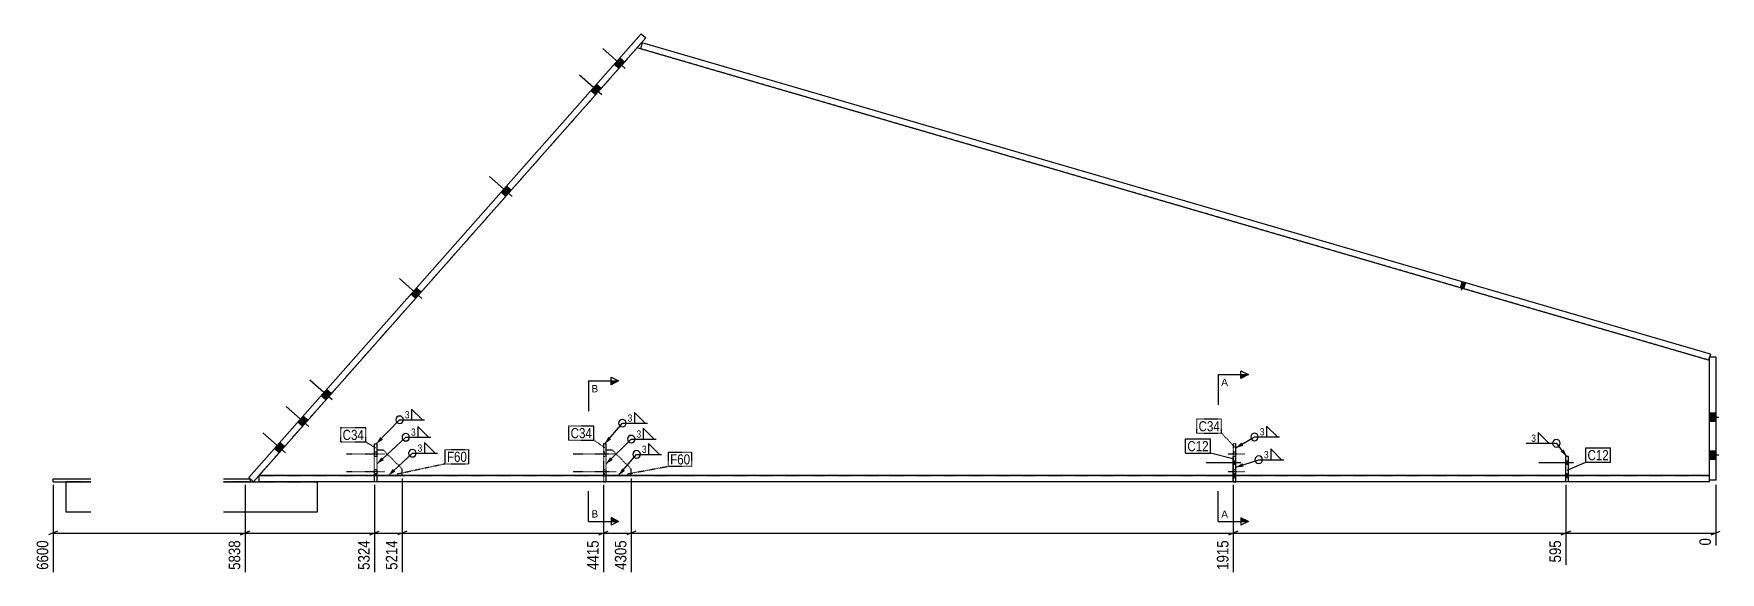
# Model space of a CAD drawing. Header units: millimetres. Extents: x 38 to 49293, y 16 to 3079.
# Drawn here: x 38 to 6733, y 47 to 2184 of the extents above; entities that cross this region are included whole.
import ezdxf

# ---------------------------------------------------------------- set-up
doc = ezdxf.new("R2010")
doc.units = ezdxf.units.MM
doc.linetypes.add('DXK_LINE_DOT2', pattern=[3.9198, 1.9599, -1.9599])
for name, color, linetype in [('MÅLSÆTNING', 7, 'Continuous'), ('STÅL', 7, 'Continuous'), ('TEKST', 7, 'Continuous')]:
    doc.layers.add(name, color=color, linetype=linetype)
doc.styles.add('Arial', font='ARIAL.TTF', dxfattribs={"height": 0.2})
doc.styles.add('Arial Narrow', font='ARIALN.TTF', dxfattribs={"height": 0.2})

msp = doc.modelspace()

# ---------------------------------------------------------------- hatches: boundary and pattern name
at = {"layer": 'STÅL', "linetype": 'Continuous'}
for points in [[(2361.4, 2046.4), (2383.3, 2071.1), (2364.5, 2087.6), (2342.7, 2062.9)], [(2361.4, 2046.4), (2383.3, 2071.1), (2364.5, 2087.6), (2342.7, 2062.9)], [(2268.6, 1941.5), (2290.5, 1966.2), (2271.8, 1982.8), (2249.9, 1958.1)], [(2268.6, 1941.5), (2290.5, 1966.2), (2271.8, 1982.8), (2249.9, 1958.1)], [(1912.1, 1538.6), (1934, 1563.3), (1915.3, 1579.9), (1893.4, 1555.1)], [(1912.1, 1538.6), (1934, 1563.3), (1915.3, 1579.9), (1893.4, 1555.1)], [(1554.3, 1134.1), (1576.2, 1158.9), (1557.5, 1175.4), (1535.6, 1150.7)], [(1554.3, 1134.1), (1576.2, 1158.9), (1557.5, 1175.4), (1535.6, 1150.7)], [(5721.9, 1196), (5708.5, 1199.9), (5701.5, 1175.9), (5714.9, 1172)], [(5721.9, 1196), (5708.5, 1199.9), (5701.5, 1175.9), (5714.9, 1172)], [(1197.8, 731.2), (1219.7, 755.9), (1201, 772.5), (1179.1, 747.8)], [(1197.8, 731.2), (1219.7, 755.9), (1201, 772.5), (1179.1, 747.8)], [(6715.2, 645), (6715.2, 678), (6690.2, 678), (6690.2, 645)], [(6715.2, 645), (6715.2, 678), (6690.2, 678), (6690.2, 645)], [(1105.1, 626.3), (1126.9, 651.1), (1108.2, 667.6), (1086.3, 642.9)], [(1105.1, 626.3), (1126.9, 651.1), (1108.2, 667.6), (1086.3, 642.9)], [(1012.3, 521.5), (1034.2, 546.2), (1015.4, 562.8), (993.6, 538.1)], [(1012.3, 521.5), (1034.2, 546.2), (1015.4, 562.8), (993.6, 538.1)], [(4800.2, 489.5), (4800.2, 475.5), (4810.2, 475.5), (4810.2, 489.5)], [(6120.2, 489.5), (6120.2, 475.5), (6130.2, 475.5), (6130.2, 489.5)], [(6715.2, 495), (6715.2, 528), (6690.2, 528), (6690.2, 495)], [(6715.2, 495), (6715.2, 528), (6690.2, 528), (6690.2, 495)], [(4800.2, 437.5), (4800.2, 423.5), (4810.2, 423.5), (4810.2, 437.5)], [(6120.2, 437.5), (6120.2, 423.5), (6130.2, 423.5), (6130.2, 437.5)]]:
    msp.add_hatch(color=96, dxfattribs=at).paths.add_polyline_path(points)
at = {"layer": 'TEKST', "linetype": 'Continuous'}
for color, points in [(30, [(2330.2, 791.2), (2330.2, 806.2), (2360.2, 806.2)]), (30, [(4830.2, 816.6), (4830.2, 831.6), (4860.2, 831.6)]), (3, [(1424.4, 572.8), (1398.1, 556.5), (1413.6, 583.3)]), (3, [(2330.3, 574.5), (2305.2, 556.5), (2318.9, 584.2)]), (3, [(4839.8, 549.1), (4810.2, 540.3), (4832.2, 562)]), (3, [(1428.3, 492.1), (1401.2, 477.2), (1418.1, 503.1)]), (3, [(2336.9, 492.8), (2310.2, 477.2), (2326.4, 503.6)]), (3, [(4841, 466), (4810.2, 463.7), (4836.4, 480.2)]), (3, [(6111.3, 534.7), (6124.1, 506.5), (6099.6, 525.3)]), (3, [(1473.8, 446.4), (1446.7, 431.5), (1463.6, 457.4)]), (3, [(2385.3, 449.4), (2360, 431.5), (2373.9, 459.2)]), (30, [(2330.2, 249.1), (2330.2, 264.1), (2360.2, 249.1)]), (30, [(4830.2, 248.4), (4830.2, 263.4), (4860.2, 248.4)])]:
    msp.add_hatch(color=color, dxfattribs=at).paths.add_polyline_path(points)

# ---------------------------------------------------------------- linework, layer by layer
at = {"layer": 'MÅLSÆTNING', "color": 7, "linetype": 'Continuous'}
for p, q in [((1501.2, 419.5), (1501.2, 48)), ((1501.2, 419.5), (1501.2, 48)), ((2410.2, 419.5), (2410.2, 48)), ((115.2, 394.5), (115.2, 48)), ((877.2, 394.5), (877.2, 48)), ((877.2, 394.5), (877.2, 48)), ((1391.2, 394.5), (1391.2, 48)), ((2300.2, 394.5), (2300.2, 48)), ((4800.2, 394.5), (4800.2, 48)), ((4800.2, 394.5), (4800.2, 48)), ((6120.2, 394.5), (6120.2, 77.2)), ((6715.2, 394.5), (6715.2, 153.2)), ((133.2, 210.1), (97.2, 195.7)), ((115.2, 202.9), (877.2, 202.9)), ((895.2, 210.1), (859.2, 195.7)), ((859.2, 195.7), (895.2, 210.1)), ((877.2, 202.9), (1391.2, 202.9)), ((1373.2, 195.7), (1409.2, 210.1)), ((1519.2, 210.1), (1483.2, 195.7)), ((1519.2, 210.1), (1483.2, 195.7)), ((2282.2, 195.7), (2318.2, 210.1)), ((2300.2, 202.9), (2410.2, 202.9)), ((2428.2, 210.1), (2392.2, 195.7)), ((4818.2, 210.1), (4782.2, 195.7)), ((4782.2, 195.7), (4818.2, 210.1)), ((4800.2, 202.9), (6120.2, 202.9)), ((6102.2, 195.7), (6138.2, 210.1)), ((6697.2, 195.7), (6733.2, 210.1))]:
    msp.add_line(p, q, dxfattribs=at)
at = {"layer": 'STÅL', "color": 2, "linetype": 'Continuous'}
for p, q in [((891.9, 423.1), (2449.7, 2183.9)), ((910.6, 406.5), (2468.4, 2167.3)), ((2454.1, 2148.2), (2447.1, 2124.2)), ((2449.7, 2183.9), (2468.4, 2167.3)), ((6693.8, 912.8), (2454.1, 2148.2)), ((2447.1, 2124.2), (2433.7, 2128.1)), ((6686.8, 888.8), (2447.1, 2124.2)), ((6693.8, 912.8), (6686.8, 888.8)), ((6690.2, 887.8), (6686.8, 888.8)), ((6690.2, 412.5), (6690.2, 900.5)), ((6715.2, 900.5), (6690.2, 900.5)), ((6715.2, 900.5), (6715.2, 412.5)), ((115.2, 406.5), (115.2, 416.5)), ((265.2, 416.5), (115.2, 416.5)), ((115.2, 406.5), (265.2, 406.5)), ((165.2, 406.5), (165.2, 286.5)), ((899.3, 416.5), (791.9, 416.5)), ((791.9, 406.5), (899.3, 406.5)), ((910.6, 406.5), (891.9, 423.1)), ((899.3, 406.5), (899.3, 416.5)), ((899.3, 406.5), (932.7, 406.5)), ((932.7, 406.5), (932.7, 431.5)), ((4800.2, 431.5), (932.7, 431.5)), ((4800.2, 406.5), (932.7, 406.5)), ((1165.2, 286.5), (1165.2, 406.5)), ((6120.2, 431.5), (4810.2, 431.5)), ((6120.2, 406.5), (4810.2, 406.5)), ((6690.2, 431.5), (6130.2, 431.5)), ((6690.2, 406.5), (6130.2, 406.5)), ((6690.2, 406.5), (6690.2, 431.5)), ((6715.2, 412.5), (6690.2, 412.5)), ((165.2, 286.5), (265.2, 286.5)), ((791.9, 286.5), (1165.2, 286.5))]:
    msp.add_line(p, q, dxfattribs=at)
at = {"layer": 'STÅL', "color": 7, "linetype": 'DXK_LINE_DOT2'}
for p, q in [((2433.7, 2128.1), (932.7, 431.5)), ((6686.8, 888.8), (2447.1, 2124.2)), ((6690.2, 431.5), (6690.2, 887.8)), ((265.2, 406.5), (165.2, 406.5)), ((899.3, 406.5), (791.9, 406.5)), ((932.7, 431.5), (4800.2, 431.5)), ((932.7, 406.5), (1165.2, 406.5)), ((4810.2, 431.5), (4800.2, 431.5)), ((4810.2, 406.5), (4800.2, 406.5)), ((4810.2, 431.5), (6120.2, 431.5)), ((6130.2, 431.5), (6120.2, 431.5)), ((6130.2, 406.5), (6120.2, 406.5)), ((6130.2, 431.5), (6690.2, 431.5))]:
    msp.add_line(p, q, dxfattribs=at)
at = {"layer": 'STÅL', "color": 96, "linetype": 'Continuous'}
for p, q in [((2386.6, 2046.1), (2297.4, 2125)), ((2386.6, 2046.1), (2297.4, 2125)), ((2383.3, 2071.1), (2364.5, 2087.6)), ((2383.3, 2071.1), (2364.5, 2087.6)), ((2293.8, 1941.3), (2204.7, 2020.1)), ((2293.8, 1941.3), (2204.7, 2020.1)), ((2361.4, 2046.4), (2342.7, 2062.9)), ((2361.4, 2046.4), (2342.7, 2062.9)), ((2268.6, 1941.5), (2249.9, 1958.1)), ((2268.6, 1941.5), (2249.9, 1958.1)), ((2290.5, 1966.2), (2271.8, 1982.8)), ((2290.5, 1966.2), (2271.8, 1982.8)), ((1937.3, 1538.3), (1848.2, 1617.2)), ((1937.3, 1538.3), (1848.2, 1617.2)), ((1912.1, 1538.6), (1893.4, 1555.1)), ((1912.1, 1538.6), (1893.4, 1555.1)), ((1934, 1563.3), (1915.3, 1579.9)), ((1934, 1563.3), (1915.3, 1579.9)), ((1579.5, 1133.9), (1490.4, 1212.8)), ((1579.5, 1133.9), (1490.4, 1212.8)), ((1554.3, 1134.1), (1535.6, 1150.7)), ((1554.3, 1134.1), (1535.6, 1150.7)), ((1576.2, 1158.9), (1557.5, 1175.4)), ((1576.2, 1158.9), (1557.5, 1175.4)), ((5701.5, 1175.9), (5708.5, 1199.9)), ((5701.5, 1175.9), (5708.5, 1199.9)), ((5706, 1166.2), (5715.2, 1197.9)), ((5706, 1166.2), (5715.2, 1197.9)), ((5714.9, 1172), (5721.9, 1196)), ((5714.9, 1172), (5721.9, 1196)), ((1223, 731), (1133.9, 809.8)), ((1223, 731), (1133.9, 809.8)), ((1197.8, 731.2), (1179.1, 747.8)), ((1197.8, 731.2), (1179.1, 747.8)), ((1219.7, 755.9), (1201, 772.5)), ((1219.7, 755.9), (1201, 772.5)), ((1130.2, 626.1), (1041.1, 705)), ((1130.2, 626.1), (1041.1, 705)), ((6715.2, 678), (6690.2, 678)), ((6715.2, 678), (6690.2, 678)), ((1105.1, 626.3), (1086.3, 642.9)), ((1105.1, 626.3), (1086.3, 642.9)), ((1126.9, 651.1), (1108.2, 667.6)), ((1126.9, 651.1), (1108.2, 667.6)), ((6727.7, 661.5), (6690.2, 661.5)), ((6727.7, 661.5), (6690.2, 661.5)), ((6715.2, 645), (6690.2, 645)), ((6715.2, 645), (6690.2, 645)), ((1037.5, 521.3), (948.3, 600.1)), ((1037.5, 521.3), (948.3, 600.1)), ((1012.3, 521.5), (993.6, 538.1)), ((1012.3, 521.5), (993.6, 538.1)), ((1034.2, 546.2), (1015.4, 562.8)), ((1034.2, 546.2), (1015.4, 562.8)), ((4692.7, 482.5), (4830.2, 482.5)), ((4800.2, 489.5), (4810.2, 489.5)), ((4800.2, 475.5), (4810.2, 475.5)), ((6012.7, 482.5), (6150.2, 482.5)), ((6120.2, 489.5), (6130.2, 489.5)), ((6120.2, 475.5), (6130.2, 475.5)), ((6715.2, 528), (6690.2, 528)), ((6715.2, 528), (6690.2, 528)), ((6727.7, 511.5), (6690.2, 511.5)), ((6727.7, 511.5), (6690.2, 511.5)), ((6715.2, 495), (6690.2, 495)), ((6715.2, 495), (6690.2, 495)), ((4692.7, 430.5), (4830.2, 430.5)), ((4800.2, 437.5), (4810.2, 437.5)), ((4800.2, 423.5), (4810.2, 423.5)), ((6012.7, 430.5), (6150.2, 430.5)), ((6120.2, 437.5), (6130.2, 437.5)), ((6120.2, 423.5), (6130.2, 423.5))]:
    msp.add_line(p, q, dxfattribs=at)
at = {"layer": 'STÅL', "color": 30, "linetype": 'DXK_LINE_DOT2'}
for p, q in [((1391.2, 406.5), (1391.2, 556.5)), ((1391.2, 556.5), (1401.2, 556.5)), ((1401.2, 406.5), (1401.2, 556.5)), ((2310.2, 556.5), (2300.2, 556.5)), ((2300.2, 556.5), (2300.2, 406.5)), ((2310.2, 406.5), (2310.2, 556.5)), ((4810.2, 556.5), (4800.2, 556.5)), ((4800.2, 556.5), (4800.2, 406.5)), ((4810.2, 406.5), (4810.2, 556.5)), ((1426.2, 531.5), (1401.2, 531.5)), ((1501.2, 456.5), (1426.2, 531.5)), ((2335.2, 531.5), (2310.2, 531.5)), ((2410.2, 456.5), (2335.2, 531.5)), ((1391.2, 439.5), (1401.2, 439.5)), ((1401.2, 431.5), (1391.2, 431.5)), ((1401.2, 406.5), (1391.2, 406.5)), ((1401.2, 431.5), (1501.2, 431.5)), ((1501.2, 431.5), (1501.2, 456.5)), ((2300.2, 439.5), (2310.2, 439.5)), ((2310.2, 431.5), (2300.2, 431.5)), ((2300.2, 406.5), (2310.2, 406.5)), ((2310.2, 431.5), (2410.2, 431.5)), ((2410.2, 431.5), (2410.2, 456.5)), ((4800.2, 439.5), (4810.2, 439.5)), ((4810.2, 431.5), (4800.2, 431.5)), ((4800.2, 406.5), (4810.2, 406.5)), ((6120.2, 439.5), (6130.2, 439.5)), ((6130.2, 431.5), (6120.2, 431.5))]:
    msp.add_line(p, q, dxfattribs=at)
at = {"layer": 'STÅL', "color": 96, "linetype": 'DXK_LINE_DOT2'}
for p, q in [((1280.2, 516.5), (1430.2, 516.5)), ((1391.2, 525.5), (1401.2, 525.5)), ((1391.2, 507.5), (1401.2, 507.5)), ((2180.2, 516.5), (2350.2, 516.5)), ((2300.2, 525.5), (2310.2, 525.5)), ((2300.2, 507.5), (2310.2, 507.5)), ((4780.2, 516.5), (4845.2, 516.5)), ((4800.2, 525.5), (4810.2, 525.5)), ((4800.2, 507.5), (4810.2, 507.5)), ((1280.2, 446.5), (1430.2, 446.5)), ((1391.2, 455.5), (1401.2, 455.5)), ((1391.2, 437.5), (1401.2, 437.5)), ((2180.2, 446.5), (2350.2, 446.5)), ((2300.2, 455.5), (2310.2, 455.5)), ((2300.2, 437.5), (2310.2, 437.5)), ((4780.2, 446.5), (4845.2, 446.5)), ((4800.2, 455.5), (4810.2, 455.5)), ((4800.2, 437.5), (4810.2, 437.5))]:
    msp.add_line(p, q, dxfattribs=at)
at = {"layer": 'STÅL', "color": 4, "linetype": 'Continuous'}
for p, q in [((4800.2, 406.5), (4800.2, 506.5)), ((4810.2, 506.5), (4800.2, 506.5)), ((4810.2, 406.5), (4810.2, 506.5)), ((6120.2, 406.5), (6120.2, 506.5)), ((6130.2, 506.5), (6120.2, 506.5)), ((6130.2, 406.5), (6130.2, 506.5)), ((4810.2, 406.5), (4800.2, 406.5)), ((6130.2, 406.5), (6120.2, 406.5))]:
    msp.add_line(p, q, dxfattribs=at)
at = {"layer": 'TEKST', "color": 30, "linetype": 'Continuous'}
for p, q in [((2330.2, 791.2), (2330.2, 821.2)), ((2330.2, 821.2), (2360.2, 806.2)), ((2360.2, 806.2), (2330.2, 791.2)), ((4830.2, 816.6), (4830.2, 846.6)), ((4830.2, 846.6), (4860.2, 831.6)), ((4860.2, 831.6), (4830.2, 816.6)), ((2360.2, 249.1), (2330.2, 264.1)), ((2330.2, 264.1), (2330.2, 234.1)), ((2360.2, 249.1), (2330.2, 234.1)), ((4860.2, 248.4), (4830.2, 263.4)), ((4830.2, 263.4), (4830.2, 233.4)), ((4860.2, 248.4), (4830.2, 233.4))]:
    msp.add_line(p, q, dxfattribs=at)
at = {"layer": 'TEKST', "color": 3, "linetype": 'Continuous'}
msp.add_line((6124.1, 506.5), (6082.6, 558.8), dxfattribs=at)
for start, end in [(90, 270), (270, 90)]:
    msp.add_arc((6082.6, 558.8), 15, start, end, dxfattribs=at)

# ---------------------------------------------------------------- wipeouts: each hides what was drawn before it
at = {"color": 0, "linetype": 'Continuous'}
msp.add_wipeout([(4778.9, 786.6), (4778.9, 816.6), (4752.2, 816.6), (4752.2, 786.6)], dxfattribs=at).dxf.layer = 'TEKST'
at = {"color": 0}
for points in [[(4746.7, 606.4), (4746.7, 648.4), (4662.3, 648.4), (4662.3, 606.4)], [(4926, 587.7), (4926, 622.5), (4902.9, 622.5), (4902.9, 587.7)], [(6004, 562.4), (6004, 597.2), (5980.9, 597.2), (5980.9, 562.4)], [(2644, 474.9), (2644, 516.9), (2564.7, 516.9), (2564.7, 474.9)], [(4942.6, 497.1), (4942.6, 531.9), (4919.5, 531.9), (4919.5, 497.1)], [(6290.6, 491.6), (6290.6, 533.6), (6206.2, 533.6), (6206.2, 491.6)]]:
    msp.add_wipeout(points, dxfattribs=at).dxf.layer = 'TEKST'

# ---------------------------------------------------------------- next in the draw order: linework, layer by layer
at = {"layer": 'TEKST', "color": 7, "linetype": 'Continuous'}
for q in [(4740.2, 711.6), (4860.2, 831.6)]:
    msp.add_line((4740.2, 831.6), q, dxfattribs=at)
at = {"layer": 'TEKST', "color": 3, "linetype": 'Continuous'}
for p, q in [((4975.1, 584.1), (4932.2, 626.9)), ((4932.2, 626.9), (4932.2, 584.1)), ((4810.2, 540.3), (4884.3, 584.1)), ((4884.3, 584.1), (4983.6, 584.1)), ((4932.2, 584.1), (4975.1, 584.1)), ((4991.6, 493.5), (4948.7, 536.4)), ((4948.7, 536.4), (4948.7, 493.5)), ((5962.3, 558.8), (6082.6, 558.8)), ((6053, 558.8), (6010.1, 601.7)), ((6010.1, 601.7), (6010.1, 558.8)), ((6010.1, 558.8), (6053, 558.8)), ((4810.2, 463.7), (4900.9, 493.5)), ((4900.9, 493.5), (5000.2, 493.5)), ((4948.7, 493.5), (4991.6, 493.5))]:
    msp.add_line(p, q, dxfattribs=at)
for centre, start, end in [((4884.3, 584.1), 90, 270), ((4884.3, 584.1), 270, 90), ((4900.9, 493.5), 90, 270), ((4900.9, 493.5), 270, 90)]:
    msp.add_arc(centre, 15, start, end, dxfattribs=at)

# ---------------------------------------------------------------- next in the draw order: texts
at = {"layer": 'TEKST', "color": 3, "linetype": 'Continuous', "style": 'Arial'}
msp.add_text('A', height=28.7, dxfattribs=at).set_placement((4752.2, 786.6))
at = {"layer": 'TEKST', "color": 3, "style": 'Arial Narrow'}
for p in [(4905.3, 590.1), (5983.3, 564.8), (4921.9, 499.5)]:
    msp.add_text('3', height=28.6, dxfattribs=at).set_placement(p)

# ---------------------------------------------------------------- next in the draw order: wipeouts: each hides what was drawn before it
at = {"color": 0, "linetype": 'Continuous'}
for points, layer in [([(105.6, 183.3), (38.4, 183.3), (38.4, 47.1), (105.6, 47.1)], 'MÅLSÆTNING'), ([(867.6, 183.3), (800.4, 183.3), (800.4, 47.1), (867.6, 47.1)], 'MÅLSÆTNING'), ([(1381.6, 183.3), (1314.4, 183.3), (1314.4, 47.1), (1381.6, 47.1)], 'MÅLSÆTNING'), ([(2400.6, 183.3), (2333.4, 183.3), (2333.4, 47.1), (2400.6, 47.1)], 'MÅLSÆTNING'), ([(6110.6, 183.3), (6043.4, 183.3), (6043.4, 76.4), (6110.6, 76.4)], 'MÅLSÆTNING'), ([(2278.9, 761.2), (2278.9, 791.2), (2252.2, 791.2), (2252.2, 761.2)], 'TEKST'), ([(4778.9, 263.4), (4778.9, 293.4), (4752.2, 293.4), (4752.2, 263.4)], 'TEKST')]:
    msp.add_wipeout(points, dxfattribs=at).dxf.layer = layer
at = {"color": 0}
for points in [[(1532.5, 655.7), (1532.5, 690.5), (1509.4, 690.5), (1509.4, 655.7)], [(1349.1, 572.1), (1349.1, 614.1), (1264.7, 614.1), (1264.7, 572.1)], [(2254.1, 579.1), (2254.1, 621.1), (2169.7, 621.1), (2169.7, 579.1)], [(4746.7, 606.4), (4746.7, 648.4), (4662.3, 648.4), (4662.3, 606.4)], [(1583.1, 523.1), (1583.1, 557.9), (1560.1, 557.9), (1560.1, 523.1)], [(2473.3, 518.5), (2473.3, 553.3), (2450.2, 553.3), (2450.2, 518.5)], [(1757.8, 485.2), (1757.8, 527.2), (1678.5, 527.2), (1678.5, 485.2)], [(2644, 474.9), (2644, 516.9), (2564.7, 516.9), (2564.7, 474.9)], [(6290.6, 491.6), (6290.6, 533.6), (6206.2, 533.6), (6206.2, 491.6)]]:
    msp.add_wipeout(points, dxfattribs=at).dxf.layer = 'TEKST'

# ---------------------------------------------------------------- next in the draw order: linework, layer by layer
at = {"layer": 'MÅLSÆTNING', "color": 7, "linetype": 'Continuous'}
for p, q in [((2410.2, 419.5), (2410.2, 48)), ((1391.2, 394.5), (1391.2, 48)), ((2300.2, 394.5), (2300.2, 48)), ((6120.2, 394.5), (6120.2, 77.2)), ((1373.2, 195.7), (1409.2, 210.1)), ((1391.2, 202.9), (1501.2, 202.9)), ((1501.2, 202.9), (2300.2, 202.9)), ((2282.2, 195.7), (2318.2, 210.1)), ((2428.2, 210.1), (2392.2, 195.7)), ((2410.2, 202.9), (4800.2, 202.9)), ((6138.2, 210.1), (6102.2, 195.7)), ((6120.2, 202.9), (6715.2, 202.9))]:
    msp.add_line(p, q, dxfattribs=at)
at = {"layer": 'TEKST', "color": 7, "linetype": 'Continuous'}
for p, q in [((2240.2, 806.2), (2240.2, 686.2)), ((2240.2, 806.2), (2360.2, 806.2)), ((6199, 540.8), (6297.8, 540.8)), ((6199, 484.4), (6199, 540.8)), ((6297.8, 484.4), (6297.8, 540.8)), ((6125.4, 452.6), (6199, 484.4)), ((6199, 484.4), (6297.8, 484.4)), ((4740.2, 248.4), (4740.2, 368.4)), ((4740.2, 248.4), (4860.2, 248.4))]:
    msp.add_line(p, q, dxfattribs=at)
at = {"layer": 'TEKST', "color": 3, "linetype": 'Continuous'}
for p, q in [((1581.5, 652.1), (1538.6, 694.9)), ((1538.6, 694.9), (1538.6, 652.1)), ((1398.1, 556.5), (1490.8, 652.1)), ((1490.8, 652.1), (1590.1, 652.1)), ((1538.6, 652.1), (1581.5, 652.1)), ((1632.2, 519.5), (1589.3, 562.4)), ((1589.3, 562.4), (1589.3, 519.5)), ((2522.3, 514.9), (2479.4, 557.8)), ((2479.4, 557.8), (2479.4, 514.9)), ((1446.7, 431.5), (1541.5, 519.5)), ((1541.5, 519.5), (1640.7, 519.5)), ((1589.3, 519.5), (1632.2, 519.5)), ((2360, 431.5), (2431.6, 514.9)), ((2431.6, 514.9), (2530.9, 514.9)), ((2479.4, 514.9), (2522.3, 514.9))]:
    msp.add_line(p, q, dxfattribs=at)
at = {"layer": 'TEKST', "color": 7, "linetype": 'DXK_LINE_DOT2'}
for p, q in [((4655.1, 655.6), (4753.9, 655.6)), ((4655.1, 599.2), (4655.1, 655.6)), ((4753.9, 599.2), (4753.9, 655.6)), ((4655.1, 599.2), (4753.9, 599.2)), ((4805.7, 543), (4753.9, 599.2)), ((2557.5, 524.1), (2651.2, 524.1)), ((2557.5, 467.7), (2557.5, 524.1)), ((2651.2, 467.7), (2651.2, 524.1)), ((2396, 437.7), (2557.5, 467.7)), ((2557.5, 467.7), (2651.2, 467.7))]:
    msp.add_line(p, q, dxfattribs=at)
at = {"layer": 'TEKST', "color": 3, "linetype": 'Continuous'}
for centre, start, end in [((1490.8, 652.1), 90, 270), ((1490.8, 652.1), 270, 90), ((1541.5, 519.5), 90, 270), ((1541.5, 519.5), 270, 90), ((2431.6, 514.9), 90, 270), ((2431.6, 514.9), 270, 90)]:
    msp.add_arc(centre, 15, start, end, dxfattribs=at)

# ---------------------------------------------------------------- next in the draw order: texts
at = {"layer": 'MÅLSÆTNING', "color": 3, "linetype": 'Continuous', "style": 'Arial Narrow'}
for s, p in [('6600', (96, 56.7)), ('5838', (858, 56.7)), ('5324', (1372, 56.7)), ('4305', (2391, 56.7)), ('595', (6101, 86))]:
    msp.add_text(s, height=45.81, rotation=90.00021, dxfattribs=at).set_placement(p)
at = {"layer": 'TEKST', "color": 3, "linetype": 'Continuous', "style": 'Arial'}
for s, p in [('B', (2252.2, 761.2)), ('A', (4752.2, 263.4))]:
    msp.add_text(s, height=28.7, dxfattribs=at).set_placement(p)
at = {"layer": 'TEKST', "color": 3, "style": 'Arial Narrow'}
for s, height, p in [('3', 28.6, (1511.8, 658.1)), ('C34', 40.09, (4662.3, 606.4)), ('3', 28.6, (1562.5, 525.5)), ('3', 28.6, (2452.6, 520.9)), ('F60', 40.09, (2564.7, 474.9)), ('C12', 40.09, (6206.2, 491.6))]:
    msp.add_text(s, height=height, dxfattribs=at).set_placement(p)

# ---------------------------------------------------------------- next in the draw order: wipeouts: each hides what was drawn before it
at = {"color": 0}
for points in [[(1349.1, 572.1), (1349.1, 614.1), (1264.7, 614.1), (1264.7, 572.1)], [(2254.1, 579.1), (2254.1, 621.1), (2169.7, 621.1), (2169.7, 579.1)], [(1757.8, 485.2), (1757.8, 527.2), (1678.5, 527.2), (1678.5, 485.2)]]:
    msp.add_wipeout(points, dxfattribs=at).dxf.layer = 'TEKST'

# ---------------------------------------------------------------- next in the draw order: linework, layer by layer
at = {"layer": 'TEKST', "color": 7, "linetype": 'DXK_LINE_DOT2'}
for p, q in [((1257.5, 621.3), (1356.3, 621.3)), ((1257.5, 564.9), (1257.5, 621.3)), ((1356.3, 564.9), (1356.3, 621.3)), ((2162.5, 628.3), (2261.3, 628.3)), ((2162.5, 571.9), (2162.5, 628.3)), ((2261.3, 571.9), (2261.3, 628.3)), ((1257.5, 564.9), (1356.3, 564.9)), ((1394.6, 540.3), (1356.3, 564.9)), ((2162.5, 571.9), (2261.3, 571.9)), ((2305.7, 540.9), (2261.3, 571.9)), ((1481.6, 437.7), (1671.3, 478)), ((1671.3, 534.4), (1765, 534.4)), ((1671.3, 478), (1671.3, 534.4)), ((1671.3, 478), (1765, 478)), ((1765, 478), (1765, 534.4))]:
    msp.add_line(p, q, dxfattribs=at)

# ---------------------------------------------------------------- next in the draw order: texts
at = {"layer": 'TEKST', "color": 3, "style": 'Arial Narrow'}
for s, p in [('C34', (1264.7, 572.1)), ('C34', (2169.7, 579.1)), ('F60', (1678.5, 485.2))]:
    msp.add_text(s, height=40.09, dxfattribs=at).set_placement(p)

# ---------------------------------------------------------------- next in the draw order: wipeouts: each hides what was drawn before it
at = {"color": 0, "linetype": 'Continuous'}
for points, layer in [([(1491.6, 183.3), (1424.4, 183.3), (1424.4, 47.1), (1491.6, 47.1)], 'MÅLSÆTNING'), ([(2290.6, 183.3), (2223.4, 183.3), (2223.4, 47.1), (2290.6, 47.1)], 'MÅLSÆTNING'), ([(4790.6, 183.3), (4723.4, 183.3), (4723.4, 47.1), (4790.6, 47.1)], 'MÅLSÆTNING'), ([(6705.6, 192.1), (6638.4, 192.1), (6638.4, 143.6), (6705.6, 143.6)], 'MÅLSÆTNING'), ([(2278.9, 264.1), (2278.9, 294.1), (2252.2, 294.1), (2252.2, 264.1)], 'TEKST')]:
    msp.add_wipeout(points, dxfattribs=at).dxf.layer = layer
at = {"color": 0}
for points in [[(1557.1, 586.6), (1557.1, 621.4), (1534, 621.4), (1534, 586.6)], [(2452, 579), (2452, 613.8), (2428.9, 613.8), (2428.9, 579)], [(4702.2, 527.4), (4702.2, 569.4), (4617.8, 569.4), (4617.8, 527.4)]]:
    msp.add_wipeout(points, dxfattribs=at).dxf.layer = 'TEKST'

# ---------------------------------------------------------------- next in the draw order: linework, layer by layer
at = {"layer": 'TEKST', "color": 3, "linetype": 'Continuous'}
for p, q in [((1606.1, 583), (1563.3, 625.9)), ((1563.3, 625.9), (1563.3, 583)), ((2501, 575.4), (2458.2, 618.3)), ((2458.2, 618.3), (2458.2, 575.4)), ((1401.2, 477.2), (1515.4, 583)), ((1515.4, 583), (1614.7, 583)), ((1563.3, 583), (1606.1, 583)), ((2310.2, 477.2), (2410.3, 575.4)), ((2410.3, 575.4), (2509.6, 575.4)), ((2458.2, 575.4), (2501, 575.4))]:
    msp.add_line(p, q, dxfattribs=at)
at = {"layer": 'TEKST', "color": 7, "linetype": 'Continuous'}
for q in [(2240.2, 369.1), (2360.2, 249.1)]:
    msp.add_line((2240.2, 249.1), q, dxfattribs=at)
at = {"layer": 'TEKST', "color": 3, "linetype": 'Continuous'}
for centre, start, end in [((1515.4, 583), 90, 270), ((1515.4, 583), 270, 90), ((2410.3, 575.4), 90, 270), ((2410.3, 575.4), 270, 90)]:
    msp.add_arc(centre, 15, start, end, dxfattribs=at)

# ---------------------------------------------------------------- next in the draw order: texts
at = {"layer": 'MÅLSÆTNING', "color": 3, "linetype": 'Continuous', "style": 'Arial Narrow'}
for s, height, p in [('5214', 45.81, (1482, 56.7)), ('4415', 45.81, (2281, 56.7)), ('1915', 45.81, (4781, 56.7)), ('0', 45.8, (6696, 153.2))]:
    msp.add_text(s, height=height, rotation=90.00021, dxfattribs=at).set_placement(p)
at = {"layer": 'TEKST', "color": 3, "style": 'Arial Narrow'}
for p in [(1536.4, 589), (2431.3, 581.4)]:
    msp.add_text('3', height=28.6, dxfattribs=at).set_placement(p)
at = {"layer": 'TEKST', "color": 3, "linetype": 'Continuous', "style": 'Arial'}
msp.add_text('B', height=28.7, dxfattribs=at).set_placement((2252.2, 264.1))

# ---------------------------------------------------------------- next in the draw order: wipeouts: each hides what was drawn before it
at = {"color": 0}
msp.add_wipeout([(4702.2, 527.4), (4702.2, 569.4), (4617.8, 569.4), (4617.8, 527.4)], dxfattribs=at).dxf.layer = 'TEKST'

# ---------------------------------------------------------------- next in the draw order: linework, layer by layer
at = {"layer": 'TEKST', "color": 7, "linetype": 'Continuous'}
for p, q in [((4610.6, 576.6), (4709.4, 576.6)), ((4610.6, 520.2), (4610.6, 576.6)), ((4709.4, 520.2), (4709.4, 576.6)), ((4610.6, 520.2), (4709.4, 520.2)), ((4804.1, 495.4), (4709.4, 520.2))]:
    msp.add_line(p, q, dxfattribs=at)

# ---------------------------------------------------------------- next in the draw order: texts
at = {"layer": 'TEKST', "color": 3, "style": 'Arial Narrow'}
msp.add_text('C12', height=40.09, dxfattribs=at).set_placement((4617.8, 527.4))

# ---------------------------------------------------------------- next in the draw order: wipeouts: each hides what was drawn before it
at = {"color": 0}
msp.add_wipeout([(2416.8, 642.3), (2416.8, 677.1), (2393.7, 677.1), (2393.7, 642.3)], dxfattribs=at).dxf.layer = 'TEKST'

# ---------------------------------------------------------------- next in the draw order: linework, layer by layer
at = {"layer": 'TEKST', "color": 3, "linetype": 'Continuous'}
for p, q in [((2465.8, 638.7), (2422.9, 681.6)), ((2422.9, 681.6), (2422.9, 638.7)), ((2305.2, 556.5), (2375.1, 638.7)), ((2375.1, 638.7), (2474.4, 638.7)), ((2422.9, 638.7), (2465.8, 638.7))]:
    msp.add_line(p, q, dxfattribs=at)
for start, end in [(90, 270), (270, 90)]:
    msp.add_arc((2375.1, 638.7), 15, start, end, dxfattribs=at)

# ---------------------------------------------------------------- next in the draw order: texts
at = {"layer": 'TEKST', "color": 3, "style": 'Arial Narrow'}
msp.add_text('3', height=28.6, dxfattribs=at).set_placement((2396.1, 644.7))

doc.saveas('drawing.dxf')
